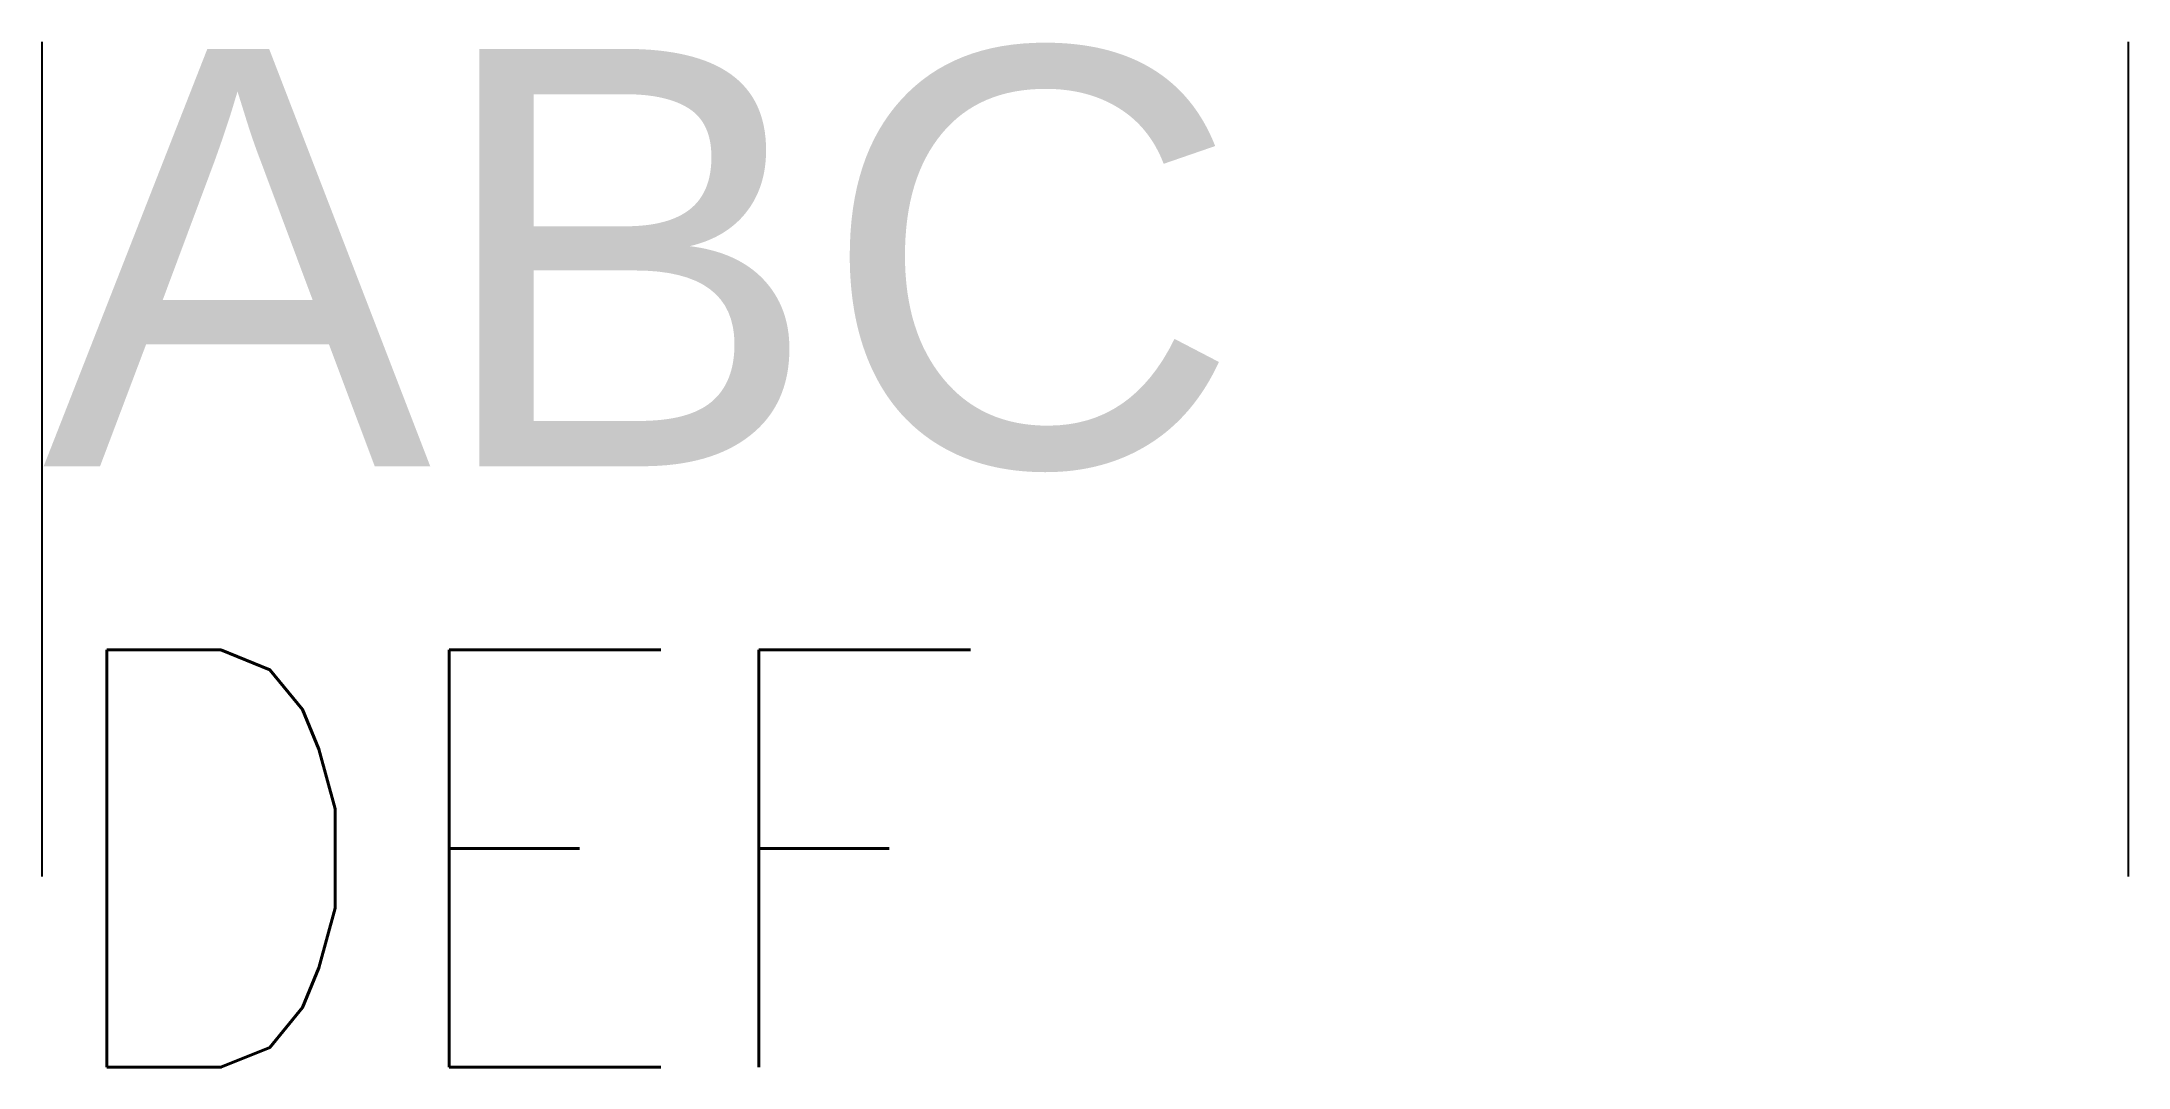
# Model space of a CAD drawing. Header units: millimetres. Extents: x 10 to 60, y -4.6 to 20.
import ezdxf
from ezdxf.enums import TextEntityAlignment as Align

# ---------------------------------------------------------------- set-up
doc = ezdxf.new("R2010")
doc.units = ezdxf.units.MM
doc.layers.get('0').update_dxf_attribs({"lineweight": 25})
doc.styles.add('textstyle11', font='Arial.ttf')
doc.styles.add('textstyle12', font='Standard')

msp = doc.modelspace()

# ---------------------------------------------------------------- linework, layer by layer
for p, q in [((10, 20), (10, 0)), ((60, 20), (60, 0))]:
    msp.add_line(p, q)

# ---------------------------------------------------------------- texts
for s, style, p in [('ABC', 'textstyle11', (10.02, 19.829)), ('DEF', 'textstyle12', (10, 5.429))]:
    msp.add_text(s, height=10, dxfattribs=dict(style=style)).set_placement(p, align=Align.TOP_LEFT)

doc.saveas('drawing.dxf')
